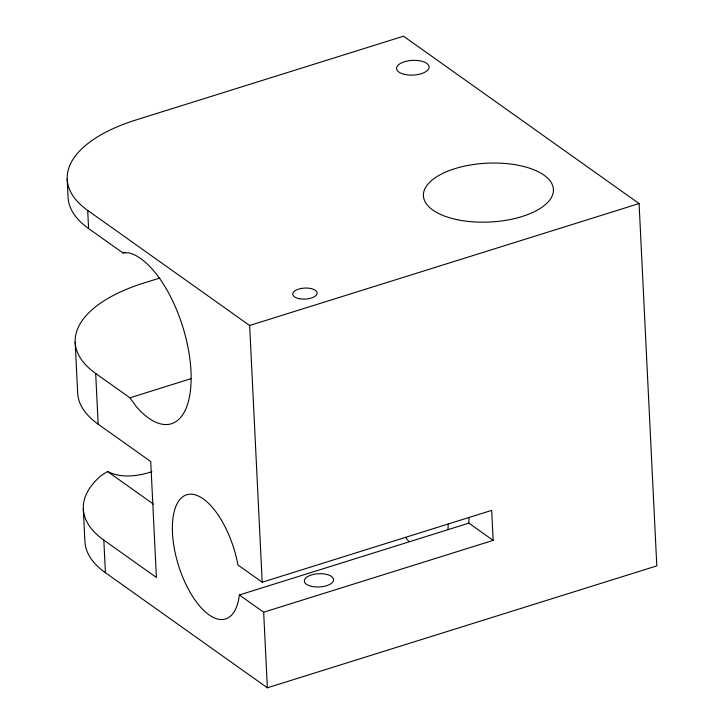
<?xml version="1.0" encoding="UTF-8"?>
<svg xmlns="http://www.w3.org/2000/svg" width="724" height="724" viewBox="0 0 724 724"><rect width="100%" height="100%" fill="white"/><g stroke="black" fill="none" stroke-linecap="round" stroke-linejoin="round"><path stroke-width="1.09" d="M448.011 529.66L448.174 524.203M493.153 540.385L491.686 510.375L262.197 582.223L237.915 564.964A65.079 28.933 72.6 0 0 184.52 495.669A65.079 28.933 72.6 0 0 189.172 590.648A65.079 28.933 72.6 0 0 239.382 594.974L263.663 612.223L493.153 540.385L468.871 523.126L469.034 517.669M151.895 471.731C137.587 476.274 121.279 478.51 107.496 471.469L100.926 475.777A142.366 64.409 -2.8 0 0 103.822 540.122L105.423 572.729L267.364 687.8L656.804 565.887L639.084 203.571L403.53 36.2L135.786 120.021A142.366 64.409 -2.8 0 0 87.704 210.422L88.581 228.531L122.836 252.875L128.972 252.857A89.486 39.784 72.6 0 1 190.973 371.231A89.486 39.784 72.6 0 1 136.501 406.843L129.931 397.802L95.677 373.457A142.366 64.409 -2.8 0 1 143.759 283.057L159.841 278.025M122.836 252.875L124.99 252.205M87.704 210.422L249.644 325.483L639.084 203.571M129.931 397.802L191.172 378.625M239.382 594.974L468.871 523.126M75.169 342.208L77.658 392.924A142.366 64.409 -2.8 0 0 98.156 424.183L150.737 461.541L156.402 577.481L103.822 540.122M107.496 471.469L153.434 504.112M249.644 325.483L262.197 582.223M263.663 612.223L267.364 687.8M95.677 373.457L98.156 424.183M67.196 179.163L68.083 197.281A142.366 64.409 -2.8 0 0 88.581 228.531M83.323 508.863L84.916 541.471A142.366 64.409 -2.8 0 0 105.423 572.729M408.807 541.371A65.079 28.933 72.6 0 1 405.494 537.289M457.061 219.653A65.079 29.449 -2.8 0 0 553.417 189.489A65.079 29.449 -2.8 0 0 454.762 168.701A65.079 29.449 -2.8 0 0 457.061 219.653M311.908 586.422A14.643 6.625 -2.8 0 0 333.592 579.634A14.643 6.625 -2.8 0 0 311.392 574.956A14.643 6.625 -2.8 0 0 311.908 586.422M299.066 298.668A12.199 5.521 -2.8 0 0 317.13 293.012A12.199 5.521 -2.8 0 0 298.632 289.111A12.199 5.521 -2.8 0 0 299.066 298.668M404.997 74.491A16.272 7.358 -2.8 0 0 429.088 66.952A16.272 7.358 -2.8 0 0 404.426 61.748A16.272 7.358 -2.8 0 0 404.997 74.491"/></g></svg>
